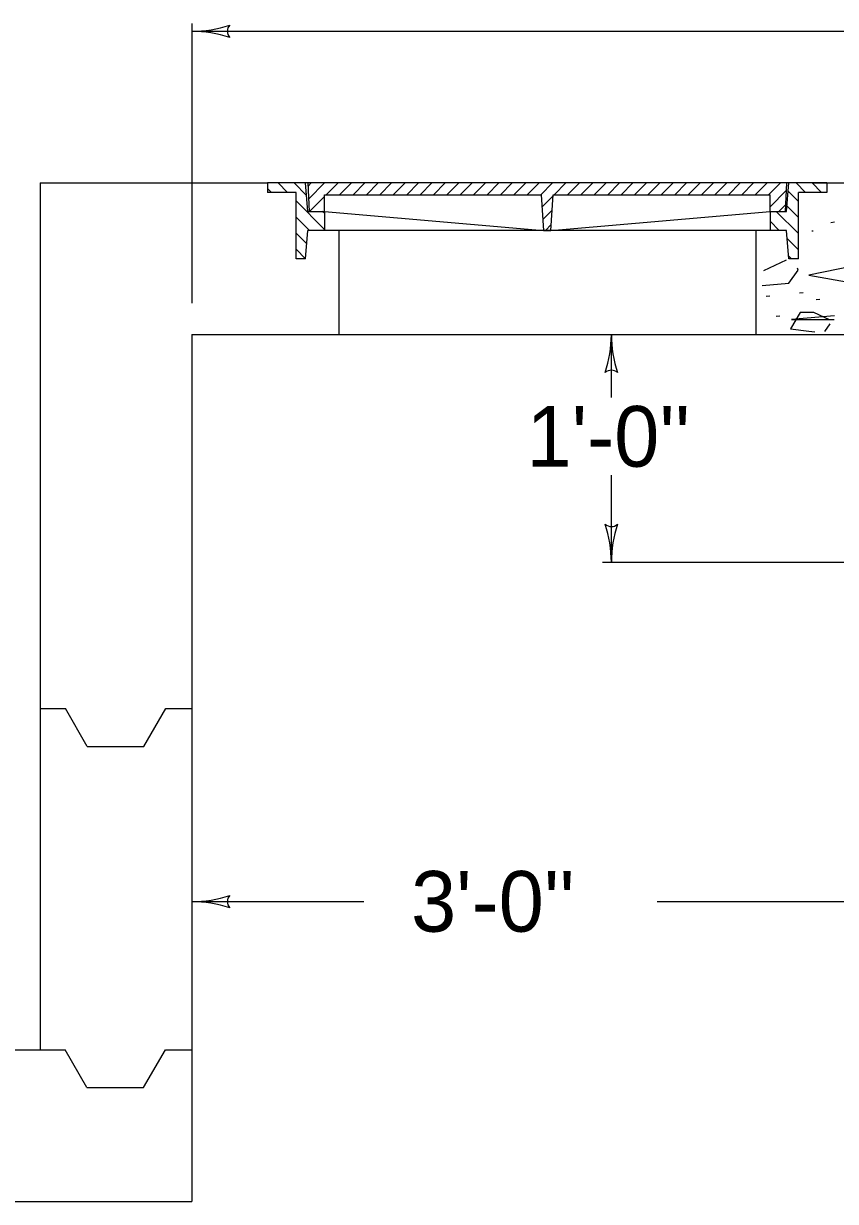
# Model space of a CAD drawing. Extents: x 997.6 to 1036.6, y 998.9 to 1022.5.
# Drawn here: x 1010.769 to 1013.445, y 1006.49 to 1010.372 of the extents above; entities that cross this region are included whole.
import ezdxf

# ---------------------------------------------------------------- set-up
doc = ezdxf.new("R2010")
doc.units = 0
doc.layers.add('Level 1', color=7, linetype='Continuous')

msp = doc.modelspace()

# ---------------------------------------------------------------- linework, layer by layer
at = {"layer": 'Level 1'}
for p, q in [((1011.3233, 1010.3723), (1011.3233, 1009.4505)), ((1011.3233, 1010.3468), (1014.1775, 1010.3468)), ((1010.8233, 1009.8468), (1011.3233, 1009.8468)), ((1010.8233, 1009.8468), (1010.8233, 1006.9898)), ((1011.3233, 1009.8468), (1011.5732, 1009.8468)), ((1013.417, 1009.8468), (1011.5732, 1009.8468)), ((1011.5732, 1009.8468), (1011.5732, 1009.8156)), ((1011.639, 1009.8156), (1011.6078, 1009.8468)), ((1011.7015, 1009.806), (1011.6608, 1009.8468)), ((1011.706, 1009.7531), (1011.6982, 1009.8468)), ((1011.706, 1009.8468), (1011.7107, 1009.7531)), ((1011.7065, 1009.8363), (1011.717, 1009.8468)), ((1011.7087, 1009.7942), (1011.7613, 1009.8468)), ((1011.7665, 1009.8078), (1011.8055, 1009.8468)), ((1011.8107, 1009.8078), (1011.8497, 1009.8468)), ((1011.8548, 1009.8078), (1011.8938, 1009.8468)), ((1011.899, 1009.8078), (1011.938, 1009.8468)), ((1011.9432, 1009.8078), (1011.9822, 1009.8468)), ((1011.9873, 1009.8078), (1012.0265, 1009.8468)), ((1012.0317, 1009.8078), (1012.0707, 1009.8468)), ((1012.0757, 1009.8078), (1012.1148, 1009.8468)), ((1012.12, 1009.8078), (1012.159, 1009.8468)), ((1012.1642, 1009.8078), (1012.2032, 1009.8468)), ((1012.2083, 1009.8078), (1012.2475, 1009.8468)), ((1012.2525, 1009.8078), (1012.2917, 1009.8468)), ((1012.2967, 1009.8078), (1012.3358, 1009.8468)), ((1012.341, 1009.8078), (1012.38, 1009.8468)), ((1012.3852, 1009.8078), (1012.4242, 1009.8468)), ((1012.4293, 1009.8078), (1012.4685, 1009.8468)), ((1012.4735, 1009.8078), (1012.5125, 1009.8468)), ((1012.5177, 1009.8078), (1012.5568, 1009.8468)), ((1012.562, 1009.8078), (1012.601, 1009.8468)), ((1012.6062, 1009.8078), (1012.6452, 1009.8468)), ((1012.6503, 1009.8078), (1012.6893, 1009.8468)), ((1012.6945, 1009.8078), (1012.7335, 1009.8468)), ((1012.7387, 1009.8078), (1012.7777, 1009.8468)), ((1012.7828, 1009.8078), (1012.822, 1009.8468)), ((1012.8272, 1009.8078), (1012.8662, 1009.8468)), ((1012.8712, 1009.8078), (1012.9103, 1009.8468)), ((1012.9155, 1009.8078), (1012.9545, 1009.8468)), ((1012.9597, 1009.8078), (1012.9987, 1009.8468)), ((1013.0038, 1009.8078), (1013.043, 1009.8468)), ((1013.048, 1009.8078), (1013.0872, 1009.8468)), ((1013.0922, 1009.8078), (1013.1313, 1009.8468)), ((1013.1365, 1009.8078), (1013.1755, 1009.8468)), ((1013.1807, 1009.8078), (1013.2197, 1009.8468)), ((1013.2247, 1009.8078), (1013.264, 1009.8468)), ((1013.2842, 1009.8468), (1013.2795, 1009.7531)), ((1013.2842, 1009.7531), (1013.292, 1009.8468)), ((1013.3465, 1009.8156), (1013.3152, 1009.8468)), ((1013.3995, 1009.8156), (1013.3683, 1009.8468)), ((1013.3702, 1009.8468), (1018.8233, 1009.8468)), ((1013.417, 1009.8468), (1013.417, 1009.8156)), ((1011.586, 1009.8156), (1011.5732, 1009.8283)), ((1011.667, 1009.8156), (1011.5732, 1009.8156)), ((1011.667, 1009.5968), (1011.667, 1009.8156)), ((1011.7117, 1009.7531), (1011.7607, 1009.8021)), ((1011.7607, 1009.7531), (1011.7607, 1009.8078)), ((1011.7607, 1009.8078), (1012.4755, 1009.8078)), ((1012.4755, 1009.8078), (1012.4833, 1009.6906)), ((1012.4782, 1009.7683), (1012.5145, 1009.8045)), ((1012.5068, 1009.6906), (1012.5147, 1009.8078)), ((1012.5147, 1009.8078), (1013.2295, 1009.8078)), ((1013.2295, 1009.7683), (1013.2828, 1009.8217)), ((1013.2295, 1009.7531), (1013.2295, 1009.8078)), ((1013.3232, 1009.7858), (1013.2897, 1009.8193)), ((1013.3232, 1009.5968), (1013.3232, 1009.8156)), ((1013.417, 1009.8156), (1013.3232, 1009.8156)), ((1011.7607, 1009.6939), (1011.667, 1009.7877)), ((1013.2585, 1009.7531), (1013.2805, 1009.7751)), ((1013.3232, 1009.7328), (1013.2857, 1009.7703)), ((1011.711, 1009.6906), (1011.667, 1009.7346)), ((1011.706, 1009.7531), (1011.7607, 1009.7531)), ((1011.7607, 1009.7469), (1011.7545, 1009.7531)), ((1011.7607, 1009.7531), (1011.7607, 1009.6906)), ((1011.7607, 1009.7531), (1012.4833, 1009.6906)), ((1012.481, 1009.7268), (1012.5112, 1009.7571)), ((1012.5068, 1009.6906), (1013.2295, 1009.7531)), ((1013.2295, 1009.7531), (1013.2295, 1009.6906)), ((1013.2295, 1009.7531), (1013.2842, 1009.7531)), ((1013.3232, 1009.6798), (1013.2498, 1009.7531)), ((1011.6982, 1009.5968), (1011.706, 1009.6906)), ((1013.2842, 1009.6906), (1011.706, 1009.6906)), ((1011.8077, 1009.6906), (1011.8077, 1009.3468)), ((1012.4833, 1009.6906), (1012.5068, 1009.6906)), ((1012.489, 1009.6906), (1012.5082, 1009.7098)), ((1013.1827, 1009.6906), (1013.1827, 1009.3468)), ((1013.2593, 1009.6906), (1013.2295, 1009.7205)), ((1013.292, 1009.5968), (1013.2842, 1009.6906)), ((1011.7023, 1009.6462), (1011.667, 1009.6816)), ((1013.3232, 1009.6268), (1013.2863, 1009.6635)), ((1011.6982, 1009.5972), (1011.667, 1009.6285)), ((1013.3002, 1009.5968), (1013.2912, 1009.6057)), ((1011.6982, 1009.5968), (1011.667, 1009.5968)), ((1013.3232, 1009.5968), (1013.292, 1009.5968)), ((1011.3233, 1009.3468), (1011.3233, 1006.4898)), ((1011.3233, 1009.3468), (1011.8077, 1009.3468)), ((1011.8077, 1009.3468), (1013.1827, 1009.3468)), ((1012.7065, 1009.1398), (1012.7065, 1009.3468)), ((1013.1827, 1009.3468), (1018.8233, 1009.3468)), ((1012.7065, 1008.5968), (1012.7065, 1008.8838)), ((1012.6778, 1008.5968), (1013.4923, 1008.5968)), ((1010.8233, 1008.1148), (1010.8243, 1008.1148)), ((1010.8243, 1008.1148), (1010.9067, 1008.1148)), ((1010.9788, 1007.9898), (1010.9067, 1008.1148)), ((1011.1652, 1007.9898), (1011.2373, 1008.1148)), ((1011.2373, 1008.1148), (1011.3233, 1008.1148)), ((1010.9788, 1007.9898), (1011.1652, 1007.9898)), ((1011.3233, 1007.4781), (1011.89, 1007.4781)), ((1012.8572, 1007.4781), (1013.5733, 1007.4781)), ((1010.0733, 1006.9898), (1010.8233, 1006.9898)), ((1010.8223, 1006.9898), (1010.8233, 1006.9898)), ((1010.8233, 1006.9898), (1010.9055, 1006.9898)), ((1010.9777, 1006.8648), (1010.9055, 1006.9898)), ((1011.164, 1006.8648), (1011.2362, 1006.9898)), ((1011.2362, 1006.9898), (1011.3222, 1006.9898)), ((1010.9777, 1006.8648), (1011.164, 1006.8648)), ((1010.5733, 1006.4898), (1011.3233, 1006.4898))]:
    msp.add_line(p, q, dxfattribs=at)
for points in [[(1013.372, 1009.6881), (1013.3673, 1009.6874)], [(1013.4417, 1009.7174), (1013.4297, 1009.7159)], [(1013.2823, 1009.5918), (1013.2077, 1009.5572)], [(1013.5023, 1009.5725), (1013.3573, 1009.5427)], [(1013.2913, 1009.516), (1013.3227, 1009.5593)], [(1013.3227, 1009.5593), (1013.3202, 1009.5662)], [(1013.3573, 1009.5427), (1013.5008, 1009.5173)], [(1013.2038, 1009.5091), (1013.2913, 1009.516)], [(1013.2292, 1009.4739), (1013.2172, 1009.4724)], [(1013.339, 1009.4849), (1013.3272, 1009.4834)], [(1013.394, 1009.463), (1013.382, 1009.4615)], [(1013.3287, 1009.4198), (1013.2973, 1009.366)], [(1013.3735, 1009.4198), (1013.3287, 1009.4198)], [(1013.4258, 1009.3958), (1013.3735, 1009.4198)], [(1013.2622, 1009.408), (1013.2502, 1009.4065)], [(1013.4422, 1009.4093), (1013.3003, 1009.3973), (1013.4408, 1009.3973)], [(1013.41, 1009.3576), (1013.4273, 1009.3824)], [(1013.2973, 1009.366), (1013.3572, 1009.3585)], [(1013.3572, 1009.3585), (1013.3777, 1009.356)]]:
    msp.add_lwpolyline(points, dxfattribs=at)
for centre, radius, start, end in [((1011.3233, 1010.7378), 0.3909, 269.9878, 270), ((1011.3233, 1010.7378), 0.3909, 270, 288.6688), ((1011.3233, 1009.9559), 0.3909, 71.3472, 89.9939), ((1011.472, 1010.3468), 0.0313, 138.7746, 220.8913), ((1012.3155, 1009.3468), 0.3909, 341.3472, 359.9939), ((1013.0974, 1009.3468), 0.3909, 179.9878, 180), ((1013.0974, 1009.3468), 0.3909, 180, 198.6688), ((1012.7064, 1009.1982), 0.0313, 48.7746, 130.8913), ((1012.7065, 1008.7455), 0.0313, 228.7746, 310.8913), ((1012.3155, 1008.5968), 0.3909, 0, 18.6688), ((1013.0974, 1008.5968), 0.3909, 161.3472, 179.9939), ((1012.3155, 1008.5968), 0.3909, 359.9878, 0), ((1011.3233, 1007.869), 0.3909, 269.9878, 270), ((1011.3233, 1007.869), 0.3909, 270, 288.6688), ((1011.3233, 1007.0871), 0.3909, 71.3472, 89.9939), ((1011.472, 1007.478), 0.0313, 138.7746, 220.8913)]:
    msp.add_arc(centre, radius, start, end, dxfattribs=at)

# ---------------------------------------------------------------- texts
for s, p in [("1'-0''", (1012.427, 1008.9116)), ("3'-0''", (1012.0462, 1007.3789))]:
    msp.add_text(s, height=0.2, dxfattribs=at).set_placement(p)

doc.saveas('drawing.dxf')
